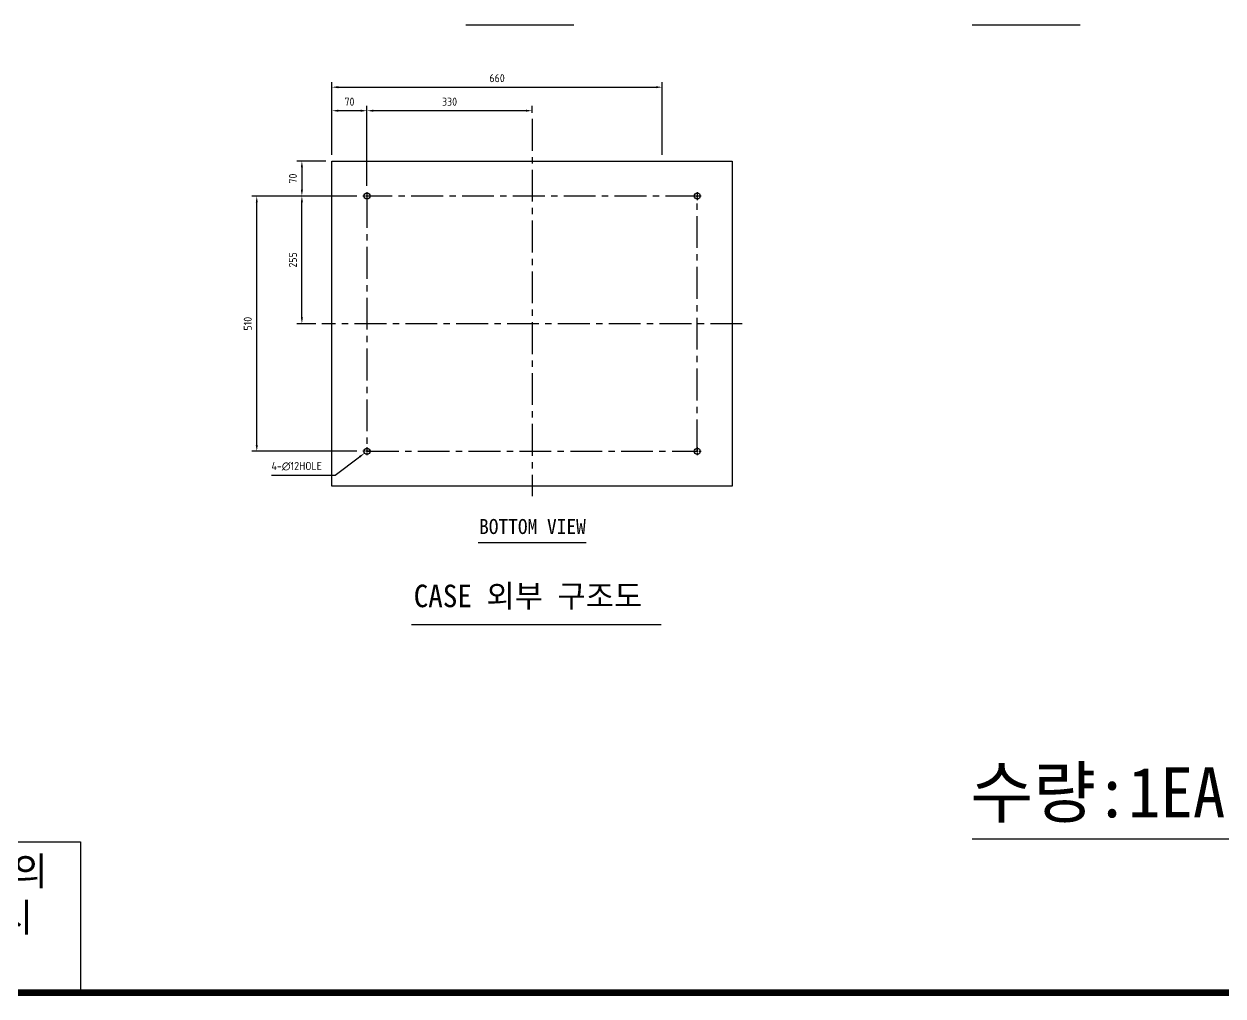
# Model space of a CAD drawing. Header units: millimetres. Extents: x 24815 to 36799, y -9299 to 5469.
# Drawn here: x 26916 to 29312, y 23 to 1965 of the extents above; entities that cross this region are included whole.
import ezdxf
from ezdxf.enums import TextEntityAlignment as Align

# ---------------------------------------------------------------- set-up
doc = ezdxf.new("R2010")
doc.units = ezdxf.units.MM
doc.linetypes.add('CENTER2', pattern=[28.575, 19.05, -3.175, 3.175, -3.175])
doc.linetypes.add('CENTERX2', pattern=[101.6, 63.5, -12.7, 12.7, -12.7])
doc.layers.add('FORMAT-1', color=7, linetype='Continuous')
doc.styles.add('h1', font='')
doc.styles.add('HAN', font='')
doc.styles.get("Standard").update_dxf_attribs({"font": 'ISOCP.SHX', "bigfont": 'WHGTXT.SHX'})
doc.styles.get('h1').set_extended_font_data('New Gulim')
doc.styles.get('HAN').set_extended_font_data('GulimChe')
doc.dimstyles.new('PS-5', dxfattribs={"dimscale": 5, "dimtxt": 3.2, "dimasz": 2.5, "dimexe": 2, "dimexo": 2.5, "dimgap": 2, "dimtad": 1, "dimtoh": 1, "dimrnd": 0.05, "dimzin": 12, "dimdsep": 46, "dimtxsty": 'Standard', "dimcen": 0, "dimclrt": 2, "dimazin": 3, "dimtfac": 1, "dimtofl": 0, "dimtmove": 0, "dimatfit": 3, "dimfxl": 0, "dimtolj": 1, "dimtzin": 0, "dimarcsym": 0})

# ---------------------------------------------------------------- blocks, each defined once
blk = doc.blocks.new('t3')
for p, q in [((0, 15.88), (46.25, 15.88)), ((0, 15.88), (0, 0)), ((46.25, 15.88), (46.25, 0)), ((0, 0), (46.25, 0))]:
    blk.add_line(p, q)
at = {"color": 1, "style": 'h1'}
for s, p in [('이도면은 (주)피에스텍의', (1.4, 11.29)), ('자산으로서 불법 유출시', (1.4, 6.41)), ('법에 의하여 처벌됨.', (1.4, 1.52))]:
    blk.add_text(s, height=3, dxfattribs=at).set_placement(p)
blk = doc.blocks.new('format-3')
at = {"layer": 'FORMAT-1', "const_width": 0.7}
blk.add_lwpolyline([(13, 5), (13, 286.3), (414.5, 286.3), (414.5, 5)], close=True, dxfattribs=at)
blk.add_blockref('t3', (13, 5))
at = {"style": 'HAN'}
for tag, height, p in [('MODEL-NAME', 3, (386.1, 31.53)), ('PART-NAME', 3, (386.1, 26.29)), ('SCALE', 2.7, (320.81, 26.29)), ('PART-NO', 3, (386.1, 21.01)), ('DRA-BY', 3, (260.72, 19.44)), ('CH-BY', 3, (277.21, 19.44)), ('APP-BY', 3, (293.7, 19.44)), ('관련업체', 3, (333.52, 9.26)), ('DRA-DATE', 2.5, (260.72, 7.47)), ('CH-DATE', 2.5, (277.21, 7.47)), ('APP-DATE', 2.5, (293.7, 7.47))]:
    blk.add_attdef(tag, text='', height=height, dxfattribs=at).set_placement(p, align=Align.MIDDLE_CENTER)
blk = doc.blocks.new('*D292')
at = {"color": 0, "lineweight": -2}
for p, q in [((27537.3, 1063.3), (27586.3, 1100.1)), ((27410.2, 1063.3), (27537.3, 1063.3))]:
    blk.add_line(p, q, dxfattribs=at)
at = {"color": 0}
blk.add_solid([(27585.1, 1101.8), (27587.6, 1098.5), (27596.3, 1107.6)], dxfattribs=at)
at = {"layer": 'Defpoints', "color": 0}
for p in [(27596.3, 1107.6), (27605.9, 1114.8)]:
    blk.add_point(p, dxfattribs=at)
at = {"color": 2, "insert": (27460.6, 1081.3), "char_height": 16, "attachment_point": 5}
blk.add_mtext('\\A1;4-∅12HOLE', dxfattribs=at)
blk = doc.blocks.new('*D293')
at = {"color": 0, "lineweight": -2}
for p, q in [((27580.6, 1621.2), (27461, 1621.2)), ((27471, 1378.7), (27471, 1608.7)), ((27498.6, 1366.2), (27461, 1366.2))]:
    blk.add_line(p, q, dxfattribs=at)
at = {"color": 0}
for points in [[(27468.9, 1608.7), (27473.1, 1608.7), (27471, 1621.2)], [(27468.9, 1378.7), (27473.1, 1378.7), (27471, 1366.2)]]:
    blk.add_solid(points, dxfattribs=at)
at = {"layer": 'Defpoints', "color": 0}
for p in [(27471, 1621.2), (27593.1, 1621.2), (27511.1, 1366.2)]:
    blk.add_point(p, dxfattribs=at)
at = {"color": 2, "insert": (27453, 1493.7), "char_height": 16, "attachment_point": 5, "rotation": 90}
blk.add_mtext('\\A1;255', dxfattribs=at)
blk = doc.blocks.new('*D294')
at = {"color": 0, "lineweight": -2}
for p, q in [((27580.6, 1621.2), (27370.8, 1621.2)), ((27380.8, 1123.7), (27380.8, 1608.7)), ((27580.6, 1111.2), (27370.8, 1111.2))]:
    blk.add_line(p, q, dxfattribs=at)
at = {"color": 0}
for points in [[(27378.8, 1608.7), (27382.9, 1608.7), (27380.8, 1621.2)], [(27378.8, 1123.7), (27382.9, 1123.7), (27380.8, 1111.2)]]:
    blk.add_solid(points, dxfattribs=at)
at = {"layer": 'Defpoints', "color": 0}
for p in [(27380.8, 1621.2), (27593.1, 1621.2), (27593.1, 1111.2)]:
    blk.add_point(p, dxfattribs=at)
at = {"color": 2, "insert": (27362.8, 1366.2), "char_height": 16, "attachment_point": 5, "rotation": 90}
blk.add_mtext('\\A1;510', dxfattribs=at)
blk = doc.blocks.new('*D295')
at = {"color": 0, "lineweight": -2}
for p, q in [((27518.6, 1691.2), (27461, 1691.2)), ((27471, 1678.7), (27471, 1633.7)), ((27580.6, 1621.2), (27461, 1621.2))]:
    blk.add_line(p, q, dxfattribs=at)
at = {"color": 0}
for points in [[(27468.9, 1678.7), (27473.1, 1678.7), (27471, 1691.2)], [(27468.9, 1633.7), (27473.1, 1633.7), (27471, 1621.2)]]:
    blk.add_solid(points, dxfattribs=at)
at = {"layer": 'Defpoints', "color": 0}
for p in [(27531.1, 1691.2), (27471, 1621.2), (27593.1, 1621.2)]:
    blk.add_point(p, dxfattribs=at)
at = {"color": 2, "insert": (27453, 1656.2), "char_height": 16, "attachment_point": 5, "rotation": 90}
blk.add_mtext('\\A1;70', dxfattribs=at)
blk = doc.blocks.new('*D296')
at = {"color": 0, "lineweight": -2}
for p, q in [((27601.1, 1641.7), (27601.1, 1801.8)), ((27931.1, 1787.9), (27931.1, 1801.8)), ((27918.6, 1791.8), (27613.6, 1791.8))]:
    blk.add_line(p, q, dxfattribs=at)
at = {"color": 0}
for points in [[(27613.6, 1793.9), (27613.6, 1789.7), (27601.1, 1791.8)], [(27918.6, 1793.9), (27918.6, 1789.7), (27931.1, 1791.8)]]:
    blk.add_solid(points, dxfattribs=at)
at = {"layer": 'Defpoints', "color": 0}
for p in [(27601.1, 1791.8), (27931.1, 1775.4), (27601.1, 1629.2)]:
    blk.add_point(p, dxfattribs=at)
at = {"color": 2, "insert": (27766.1, 1809.8), "char_height": 16, "attachment_point": 5}
blk.add_mtext('\\A1;330', dxfattribs=at)
blk = doc.blocks.new('*D297')
at = {"color": 0, "lineweight": -2}
for p, q in [((27531.1, 1703.7), (27531.1, 1848.8)), ((28191.1, 1703.7), (28191.1, 1848.8)), ((27543.6, 1838.8), (28178.6, 1838.8))]:
    blk.add_line(p, q, dxfattribs=at)
at = {"color": 0}
for points in [[(27543.6, 1840.9), (27543.6, 1836.7), (27531.1, 1838.8)], [(28178.6, 1840.9), (28178.6, 1836.7), (28191.1, 1838.8)]]:
    blk.add_solid(points, dxfattribs=at)
at = {"layer": 'Defpoints', "color": 0}
for p in [(28191.1, 1838.8), (27531.1, 1691.2), (28191.1, 1691.2)]:
    blk.add_point(p, dxfattribs=at)
at = {"color": 2, "insert": (27861.1, 1856.8), "char_height": 16, "attachment_point": 5}
blk.add_mtext('\\A1;660', dxfattribs=at)
blk = doc.blocks.new('*D298')
at = {"color": 0, "lineweight": -2}
for p, q in [((27531.1, 1703.7), (27531.1, 1801.8)), ((27601.1, 1641.7), (27601.1, 1801.8)), ((27588.6, 1791.8), (27543.6, 1791.8))]:
    blk.add_line(p, q, dxfattribs=at)
at = {"color": 0}
for points in [[(27543.6, 1793.9), (27543.6, 1789.7), (27531.1, 1791.8)], [(27588.6, 1793.9), (27588.6, 1789.7), (27601.1, 1791.8)]]:
    blk.add_solid(points, dxfattribs=at)
at = {"layer": 'Defpoints', "color": 0}
for p in [(27531.1, 1791.8), (27531.1, 1691.2), (27601.1, 1629.2)]:
    blk.add_point(p, dxfattribs=at)
at = {"color": 2, "insert": (27566.1, 1809.8), "char_height": 16, "attachment_point": 5}
blk.add_mtext('\\A1;70', dxfattribs=at)

msp = doc.modelspace()

# ---------------------------------------------------------------- linework, layer by layer
for p, q in [((28014.77, 1962.794), (27798.812, 1962.794)), ((29026.52, 1962.794), (28810.561, 1962.794)), ((28039.079, 928.057), (27823.12, 928.057)), ((28188.999, 764.472), (27689.895, 764.472)), ((28810.621, 336.958), (30023.774, 336.958))]:
    msp.add_line(p, q)
at = {"color": 1, "linetype": 'CENTERX2'}
for p, q in [((27931.099, 1775.396), (27931.099, 1021.238)), ((28351.099, 1366.238), (27511.099, 1366.238))]:
    msp.add_line(p, q, dxfattribs=at)
at = {"color": 1, "linetype": 'CENTER2', "ltscale": 0.5}
for p, q in [((27609.099, 1621.238), (27593.099, 1621.238)), ((27601.099, 1629.238), (27601.099, 1613.238)), ((28269.099, 1621.238), (28253.099, 1621.238)), ((28261.099, 1629.238), (28261.099, 1613.238)), ((27609.099, 1111.238), (27593.099, 1111.238)), ((27601.099, 1119.238), (27601.099, 1103.238)), ((28253.099, 1111.238), (28269.099, 1111.238)), ((28261.099, 1119.238), (28261.099, 1103.238))]:
    msp.add_line(p, q, dxfattribs=at)
at = {"color": 3}
msp.add_lwpolyline([(27531.099, 1691.238), (28331.099, 1691.238), (28331.099, 1041.238), (27531.099, 1041.238), (27531.099, 1691.238)], dxfattribs=at)
at = {"color": 1, "linetype": 'CENTERX2'}
msp.add_lwpolyline([(28261.099, 1621.238), (27601.099, 1621.238), (27601.099, 1111.238), (28261.099, 1111.238)], close=True, dxfattribs=at)
at = {"color": 3, "ltscale": 10}
for centre in [(27601.099, 1621.238), (28261.099, 1621.238), (27601.099, 1111.238), (28261.099, 1111.238)]:
    msp.add_circle(centre, 6, dxfattribs=at)

# ---------------------------------------------------------------- block references
at = {"xscale": 19, "yscale": 19, "zscale": 19}
msp.add_blockref('format-3', (25902.7, -65.71), dxfattribs=at)

# ---------------------------------------------------------------- texts
at = {"color": 2, "style": 'HAN'}
for s, height, p in [('BOTTOM VIEW', 30, (27825.128, 945.871, 968.672)), ('CASE 외부 구조도', 45, (27694.458, 799.657, 1453.009)), ('수량:1EA*2SET=2EA', 100, (28806.901, 379.684))]:
    msp.add_text(s, height=height, dxfattribs=at).set_placement(p)

# ---------------------------------------------------------------- dimensions: what is measured, and where the dimension line sits
for base, p1, p2, picture, middle in [((28191.099, 1838.789), (27531.099, 1691.238), (28191.099, 1691.238), '*D297', (27861.099, 1856.789)), ((27531.099, 1791.829), (27601.099, 1629.238), (27531.099, 1691.238), '*D298', (27566.099, 1809.829)), ((27601.099, 1791.829), (27931.099, 1775.396), (27601.099, 1629.238), '*D296', (27766.099, 1809.829))]:
    dim = msp.add_linear_dim(base=base, p1=p1, p2=p2, dimstyle='PS-5')
    dim.commit()
    dim.dimension.update_dxf_attribs({"geometry": picture, "text_midpoint": middle})
for base, p1, picture, middle in [((27471.002, 1621.238), (27531.099, 1691.238), '*D295', (27453.002, 1656.238)), ((27380.838, 1621.238), (27593.099, 1111.238), '*D294', (27362.838, 1366.238)), ((27471.002, 1621.238), (27511.099, 1366.238), '*D293', (27453, 1493.738))]:
    dim = msp.add_linear_dim(base=base, p1=p1, p2=(27593.099, 1621.238), angle=270, dimstyle='PS-5')
    dim.commit()
    dim.dimension.update_dxf_attribs({"geometry": picture, "text_midpoint": middle})
dim = msp.add_diameter_dim_2p(p1=(27605.897, 1114.841), p2=(27596.301, 1107.636), text='4-<>HOLE', dimstyle='PS-5')
dim.commit()
dim.dimension.update_dxf_attribs({"geometry": '*D292', "text_midpoint": (27460.626, 1063.331), "dimtype": 163})

doc.saveas('drawing.dxf')
